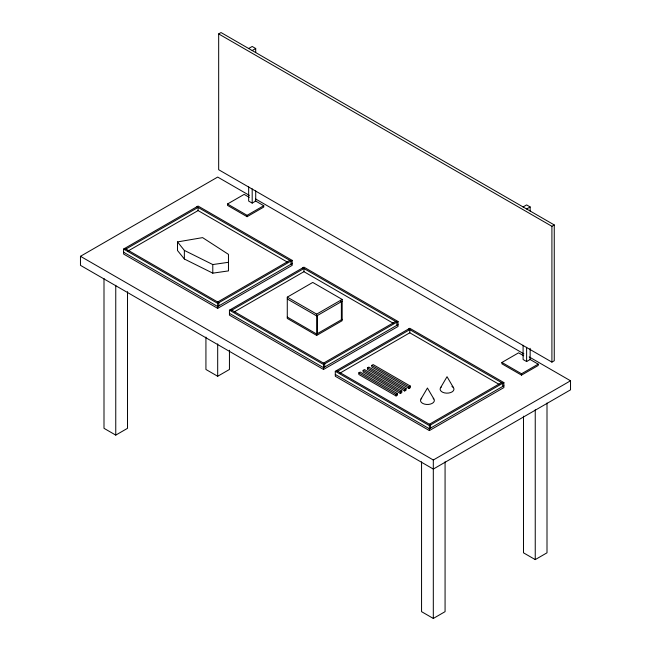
<?xml version="1.0" encoding="UTF-8"?>
<svg xmlns="http://www.w3.org/2000/svg" width="651" height="651" viewBox="0 0 651 651"><rect width="100%" height="100%" fill="white"/><g stroke="black" fill="none" stroke-linecap="round" stroke-linejoin="round"><path stroke-width="0.98" d="M421.026 398.949L427.43 388.029L433.835 398.949M440.629 387.63L447.034 376.709L453.438 387.63M218.671 33.909L221.023 32.55L554.261 224.945L554.261 360.752L551.91 362.111L218.671 169.716L218.671 33.909L551.91 226.304L554.261 224.945M248.658 48.508L252.189 46.473L255.713 48.508L255.713 52.576M252.189 50.542L255.713 48.508M529.173 356.911L570.528 380.786L570.528 389.835L433.314 469.062L80.472 265.348L80.472 256.299L217.686 177.072L249.366 195.365M123.6 249.048L198.083 206.05L292.177 260.367L292.177 265.348L217.686 308.354L123.6 254.028L123.6 249.048L217.686 303.374L292.177 260.367M125.952 249.048L198.083 207.4L198.083 210.574L127.71 251.205M255.233 200.785L263.753 205.708L263.753 207.067L247.087 216.685L227.492 205.366L227.492 204.007L244.149 194.389L249.268 197.343M248.658 186.829L248.658 201.069L252.189 203.104L255.713 201.069L255.713 190.898M227.492 204.007L247.087 215.326L263.753 205.708M217.686 302.015L289.825 260.367M292.177 263.541L217.686 306.54L123.6 252.222M229.445 310.169L303.936 267.162L398.03 321.48L398.03 326.46L323.539 369.467L229.445 315.141L229.445 310.169L323.539 364.487L398.03 321.48M231.805 310.169L303.936 268.521L303.936 271.687L234.441 311.813M287.278 297.149L312.757 282.436L342.166 299.411L342.166 320.691L316.679 335.403L287.278 318.429L287.278 297.149L316.679 314.124L342.166 299.411M342.166 301.226L316.679 315.938L287.278 298.964M103.997 278.506L103.997 428.317L115.756 435.112L127.515 428.317L127.515 291.664M205.928 337.08L205.928 369.467L217.686 376.262L229.445 369.467L229.445 350.238M523.095 206.953L526.618 204.91L530.15 206.953L530.15 211.014M526.618 208.987L530.15 206.953M342.166 319.332L316.679 334.044L287.278 317.07M323.539 363.128L395.678 321.48M398.03 324.654L323.539 367.66L229.445 313.334M335.298 371.282L409.788 328.275L503.882 382.593L503.882 387.573L429.391 430.58L335.298 376.262L335.298 371.282L429.391 425.599L503.882 382.593M337.657 371.282L409.788 329.634L409.788 332.799L339.415 373.43M358.823 372.86L360.198 372.071L397.444 393.57L397.444 395.157L396.068 395.946L358.823 374.447L358.823 372.86L396.068 394.368L397.444 393.57M363.136 370.37L364.511 369.581L401.757 391.08L401.757 392.667L400.381 393.456L363.136 371.957L363.136 370.37L400.381 391.878L401.757 391.08M367.449 367.88L368.824 367.091L406.069 388.59L406.069 390.177L404.694 390.974L367.449 369.467L367.449 367.88L404.694 389.388L406.069 388.59M371.762 365.39L373.137 364.601L410.374 386.1L410.374 387.687L409.007 388.484L371.762 366.977L371.762 365.39L409.007 386.897L410.374 386.1M529.662 359.23L538.182 364.145L538.182 365.504L521.524 375.122L501.921 363.811L501.921 362.452L518.578 352.834L523.697 355.78M523.095 345.266L523.095 359.507L526.618 361.549L530.15 359.507L530.15 348.318M429.391 424.24L501.53 382.593M501.921 362.452L521.524 373.772L538.182 364.145M503.882 385.766L429.391 428.773L335.298 374.447M80.472 256.299L433.314 460.005L570.528 380.786M421.555 461.844L421.555 611.663L433.314 618.45L445.072 611.663L445.072 461.844M523.485 416.16L523.485 552.813L535.244 559.6L547.003 552.813L547.003 403.002M177.503 241.92L202.591 237.623L228.468 254.37L228.468 270.897L212.787 273.16L184.363 259.008L177.503 250.521L177.503 241.92L184.363 250.407L212.787 264.558L228.468 262.296M255.526 198.921L523.892 353.859M196.911 206.725L290.997 261.051L290.997 264.216M302.764 267.838L396.85 322.164L396.85 325.329M408.616 328.95L502.702 383.276L502.702 386.442M197.79 210.403L287.482 262.182M303.643 271.516L393.334 323.303M409.495 332.628L499.187 384.415M340.595 301.226L341.376 301.673L341.376 319.787M124.772 248.373L218.866 302.699L218.866 305.864M230.625 309.485L324.719 363.811L324.719 366.977M336.477 370.598L430.571 424.924L430.571 428.089M551.91 226.304L551.91 362.111M535.244 409.788L535.244 559.6M526.618 347.308L526.618 361.549M521.524 373.772L521.524 375.122M433.314 460.005L433.314 618.45M429.391 425.599L429.391 430.58M409.007 386.897L409.007 388.484M404.694 389.388L404.694 390.974M400.381 391.878L400.381 393.456M396.068 394.368L396.068 395.946M323.539 364.487L323.539 369.467M317.46 315.483L317.46 333.589M316.679 314.124L316.679 335.403M252.189 188.863L252.189 203.104M247.087 215.326L247.087 216.685M217.686 303.374L217.686 308.354M217.686 343.866L217.686 376.262M212.787 264.558L212.787 273.16M184.363 250.407L184.363 259.008M115.756 285.301L115.756 435.112M451.932 386.328A6.933 4.004 0 0 1 452.242 391.796A6.933 4.004 0 0 1 442.818 392.333A6.933 4.004 0 0 1 441.272 386.938M433.192 398.257A6.933 4.004 0 0 1 432.004 403.482A6.933 4.004 0 0 1 422.865 403.482A6.933 4.004 0 0 1 421.669 398.257"/></g></svg>
